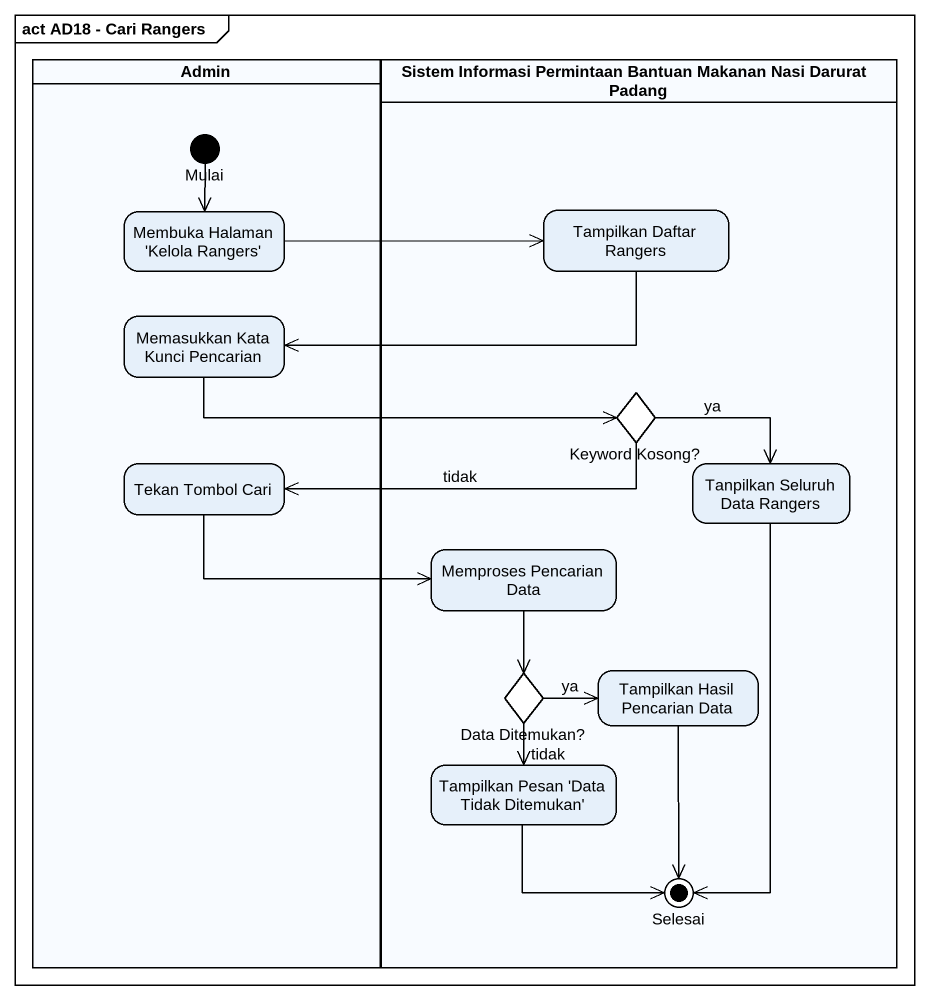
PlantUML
@startuml
mainframe act AD18 - Cari Rangers
hide empty description
state Admin <<partition>> {
  state Mulai <<start>>
  state "Membuka Halaman 'Kelola Rangers'" as Membuka_Halaman_Kelola
  state "Memasukkan Kata Kunci Pencarian" as Memasukkan_Kata_Kunci
  state "Tekan Tombol Cari" as Tekan_Tombol_Cari
}
state "Sistem Informasi Permintaan Bantuan Makanan Nasi Darurat Padang" as Sistem_Informasi_Permintaan <<partition>> {
  state "Tampilkan Daftar Rangers" as Tampilkan_Daftar_Rangers
  state "Keyword Kosong?" as Keyword_Kosong <<choice>>
  state "Tanpilkan Seluruh Data Rangers" as Tanpilkan_Seluruh_Data
  state "Memproses Pencarian Data" as Memproses_Pencarian_Data
  state "Data Ditemukan?" as Data_Ditemukan <<choice>>
  state "Tampilkan Hasil Pencarian Data" as Tampilkan_Hasil_Pencarian
  state "Tampilkan Pesan 'Data Tidak Ditemukan'" as Tampilkan_Pesan_Data_Tidak
  state Selesai <<end>>
}
Mulai --> Membuka_Halaman_Kelola
Membuka_Halaman_Kelola -right-> Tampilkan_Daftar_Rangers
Tampilkan_Daftar_Rangers -left-> Memasukkan_Kata_Kunci
Memasukkan_Kata_Kunci -right-> Keyword_Kosong
Keyword_Kosong -left-> Tekan_Tombol_Cari : tidak
Keyword_Kosong -right-> Tanpilkan_Seluruh_Data : ya
Tekan_Tombol_Cari -right-> Memproses_Pencarian_Data
Tanpilkan_Seluruh_Data --> Selesai
Memproses_Pencarian_Data --> Data_Ditemukan
Data_Ditemukan -right-> Tampilkan_Hasil_Pencarian : ya
Data_Ditemukan --> Tampilkan_Pesan_Data_Tidak : tidak
Tampilkan_Hasil_Pencarian --> Selesai
Tampilkan_Pesan_Data_Tidak --> Selesai
@enduml
